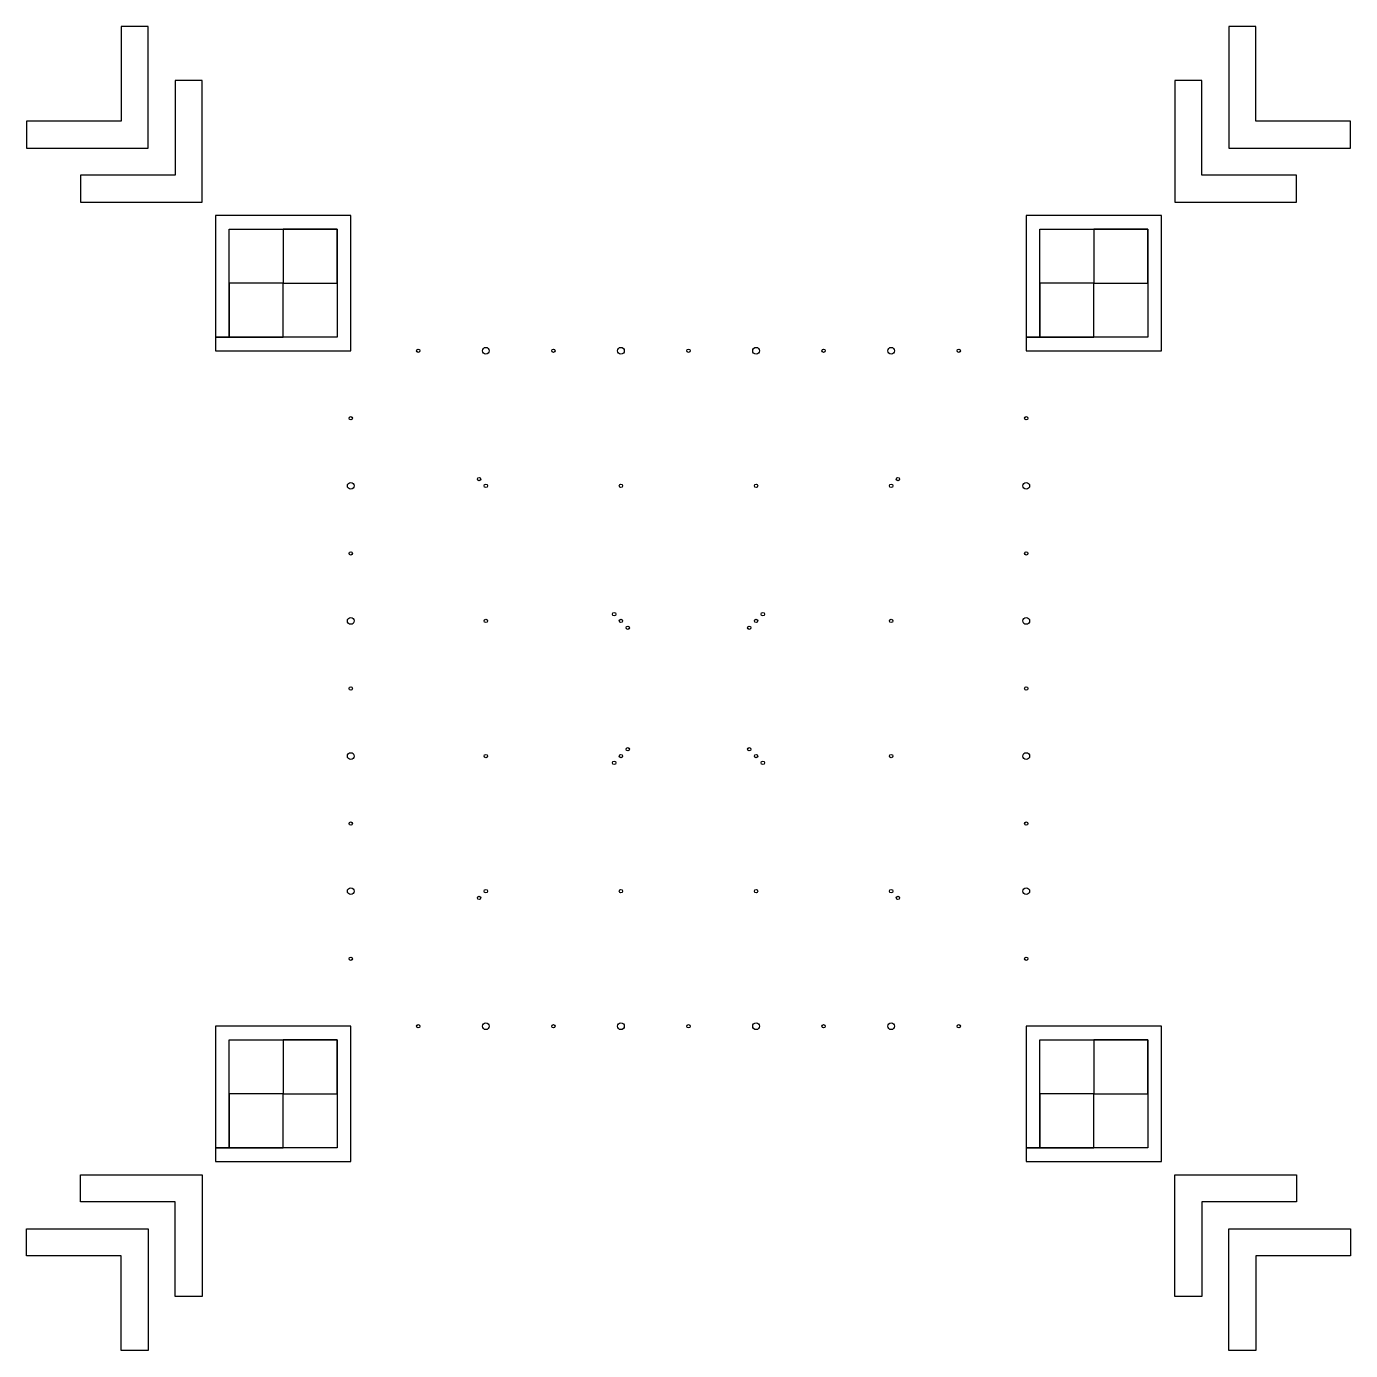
# Model space of a CAD drawing. Extents: x 1 to 99, y 1 to 99.
import ezdxf

# ---------------------------------------------------------------- set-up
doc = ezdxf.new("R2010")
doc.units = 0
doc.layers.add('ALIGN', color=1, linetype='CONTINUOUS')
doc.layers.add('COORD', color=2, linetype='CONTINUOUS')

msp = doc.modelspace()

# ---------------------------------------------------------------- linework, layer by layer
at = {"layer": 'ALIGN'}
for points in [[(10, 90, 0), (10, 99, 0), (8, 99, 0), (8, 92, 0), (1, 92, 0), (1, 90, 0)], [(90, 90, 0), (99, 90, 0), (99, 92, 0), (92, 92, 0), (92, 99, 0), (90, 99, 0)], [(14, 86, 0), (14, 95, 0), (12, 95, 0), (12, 88, 0), (5, 88, 0), (5, 86, 0)], [(86, 86, 0), (95, 86, 0), (95, 88, 0), (88, 88, 0), (88, 95, 0), (86, 95, 0)], [(15, 75, 0), (25, 75, 0), (25, 85, 0), (15, 85, 0), (15, 76, 0), (16, 76, 0), (16, 84, 0), (24, 84, 0), (24, 76, 0), (15, 76, 0), (15, 75, 0)], [(75, 75, 0), (85, 75, 0), (85, 85, 0), (75, 85, 0), (75, 76, 0), (76, 76, 0), (76, 84, 0), (84, 84, 0), (84, 76, 0), (75, 76, 0), (75, 75, 0)], [(20, 80, 0), (24, 80, 0), (24, 84, 0), (20, 84, 0)], [(80, 80, 0), (84, 80, 0), (84, 84, 0), (80, 84, 0)], [(16, 76, 0), (20, 76, 0), (20, 80, 0), (16, 80, 0)], [(76, 76, 0), (80, 76, 0), (80, 80, 0), (76, 80, 0)], [(15, 15, 0), (25, 15, 0), (25, 25, 0), (15, 25, 0), (15, 16, 0), (16, 16, 0), (16, 24, 0), (24, 24, 0), (24, 16, 0), (15, 16, 0), (15, 15, 0)], [(75, 15, 0), (85, 15, 0), (85, 25, 0), (75, 25, 0), (75, 16, 0), (76, 16, 0), (76, 24, 0), (84, 24, 0), (84, 16, 0), (75, 16, 0), (75, 15, 0)], [(20, 20, 0), (24, 20, 0), (24, 24, 0), (20, 24, 0)], [(80, 20, 0), (84, 20, 0), (84, 24, 0), (80, 24, 0)], [(16, 16, 0), (20, 16, 0), (20, 20, 0), (16, 20, 0)], [(76, 16, 0), (80, 16, 0), (80, 20, 0), (76, 20, 0)], [(14, 14, 0), (14, 5, 0), (12, 5, 0), (12, 12, 0), (5, 12, 0), (5, 14, 0)], [(86, 14, 0), (95, 14, 0), (95, 12, 0), (88, 12, 0), (88, 5, 0), (86, 5, 0)], [(10, 10, 0), (10, 1, 0), (8, 1, 0), (8, 8, 0), (1, 8, 0), (1, 10, 0)], [(90, 10, 0), (99, 10, 0), (99, 8, 0), (92, 8, 0), (92, 1, 0), (90, 1, 0)]]:
    msp.add_polyline3d(points, close=True, dxfattribs=at)
at = {"layer": 'COORD'}
for centre, radius in [((30, 75), 0.125), ((35, 75), 0.25), ((40, 75), 0.125), ((45, 75), 0.25), ((50, 75), 0.125), ((55, 75), 0.25), ((60, 75), 0.125), ((65, 75), 0.25), ((70, 75), 0.125), ((25, 70), 0.125), ((75, 70), 0.125), ((25, 65), 0.25), ((34.5, 65.5), 0.125), ((35, 65), 0.125), ((45, 65), 0.125), ((55, 65), 0.125), ((65, 65), 0.125), ((65.5, 65.5), 0.125), ((75, 65), 0.25), ((25, 60), 0.125), ((75, 60), 0.125), ((25, 55), 0.25), ((35, 55), 0.125), ((44.5, 55.5), 0.125), ((45, 55), 0.125), ((55, 55), 0.125), ((55.5, 55.5), 0.125), ((65, 55), 0.125), ((75, 55), 0.25), ((45.5, 54.5), 0.125), ((54.5, 54.5), 0.125), ((25, 50), 0.125), ((75, 50), 0.125), ((25, 45), 0.25), ((35, 45), 0.125), ((45, 45), 0.125), ((45.5, 45.5), 0.125), ((54.5, 45.5), 0.125), ((55, 45), 0.125), ((65, 45), 0.125), ((75, 45), 0.25), ((44.5, 44.5), 0.125), ((55.5, 44.5), 0.125), ((25, 40), 0.125), ((75, 40), 0.125), ((25, 35), 0.25), ((34.5, 34.5), 0.125), ((35, 35), 0.125), ((45, 35), 0.125), ((55, 35), 0.125), ((65, 35), 0.125), ((65.5, 34.5), 0.125), ((75, 35), 0.25), ((25, 30), 0.125), ((75, 30), 0.125), ((30, 25), 0.125), ((35, 25), 0.25), ((40, 25), 0.125), ((45, 25), 0.25), ((50, 25), 0.125), ((55, 25), 0.25), ((60, 25), 0.125), ((65, 25), 0.25), ((70, 25), 0.125)]:
    msp.add_circle(centre, radius, dxfattribs=at)

doc.saveas('drawing.dxf')
